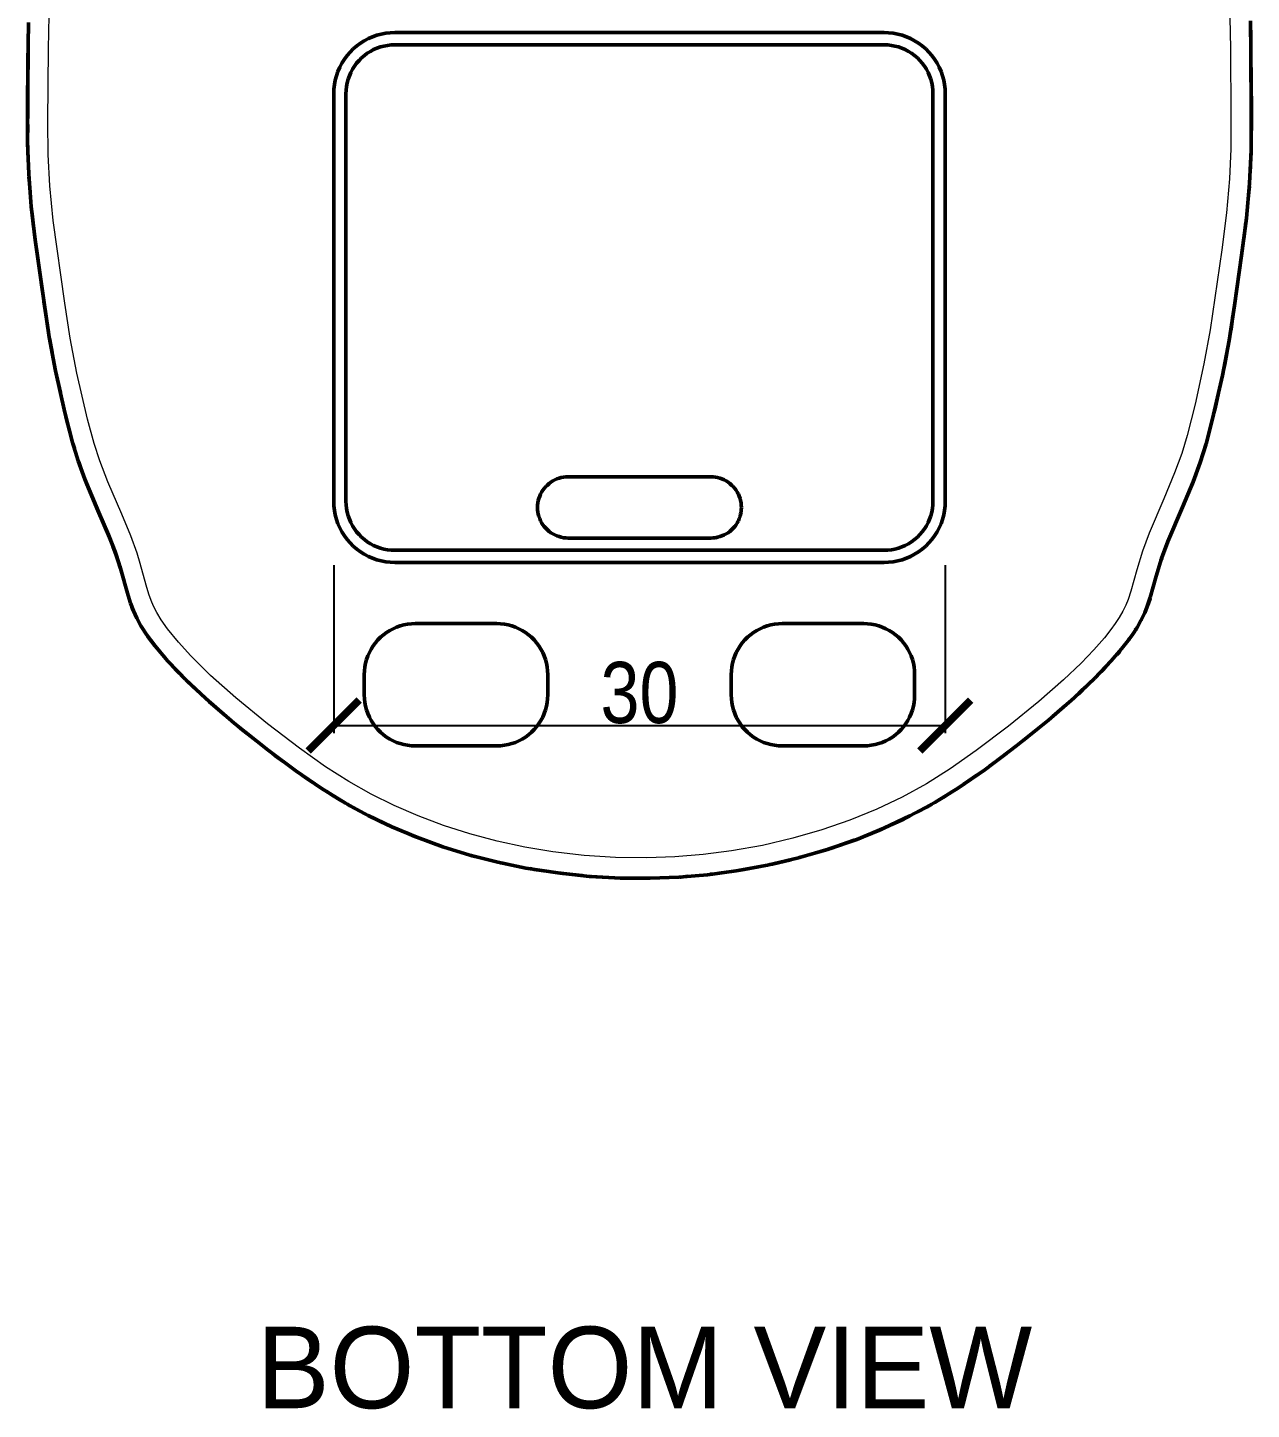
# Model space of a CAD drawing. Header units: millimetres. Extents: x -83 to 206, y -38 to 180.
# Drawn here: x -70 to -10, y -18.6 to 49.2 of the extents above; entities that cross this region are included whole.
import ezdxf
from ezdxf.enums import TextEntityAlignment as Align

# ---------------------------------------------------------------- set-up
doc = ezdxf.new("R2010")
doc.units = ezdxf.units.MM
for name, color, linetype, lineweight in [('DIMENSIONS', 1, 'Continuous', 18), ('TANGENT', 8, 'Continuous', 18), ('VISIBLE', 7, 'Continuous', 50)]:
    doc.layers.add(name, color=color, linetype=linetype, lineweight=lineweight)
doc.layers.add('TEXT', color=5, linetype='Continuous')
doc.styles.add('OpenSansCondensed-Light', font='OpenSansCondensed-Light.ttf')
doc.dimstyles.new('EZDXF', dxfattribs={"dimtxt": 3, "dimasz": 2.5, "dimexe": 0.375, "dimexo": 0.125, "dimgap": 0.1, "dimtad": 1, "dimdec": 1, "dimzin": 12, "dimdsep": 46, "dimtxsty": 'OpenSansCondensed-Light', "dimblk": 'ARCHTICK', "dimcen": 2.5, "dimazin": 3, "dimtfac": 0.5, "dimtmove": 2, "dimatfit": 3})

# ---------------------------------------------------------------- blocks, each defined once
blk = doc.blocks.new('_ARCHTICK')
at = {"color": 0, "linetype": 'BYBLOCK', "const_width": 0.15}
blk.add_lwpolyline([(-0.5, -0.5), (0.5, 0.5)], dxfattribs=at)

msp = doc.modelspace()

# ---------------------------------------------------------------- linework, layer by layer
at = {"layer": 'TANGENT'}
for points in [[(-68.999, 48.201), (-68.962, 49.832)], [(-11.034, 49.732), (-11.001, 48.223)], [(-69.019, 44.619), (-68.999, 48.201)], [(-11.001, 48.223), (-10.983, 44.884)], [(-10.983, 44.884), (-10.989, 43.291)], [(-69.004, 43.016), (-69.019, 44.619)], [(-68.924, 41.488), (-69.004, 43.016)], [(-10.989, 43.291), (-11.053, 41.825)], [(-68.756, 39.777), (-68.924, 41.488)], [(-11.053, 41.825), (-11.201, 40.153)], [(-11.201, 40.153), (-11.432, 38.346)], [(-68.197, 35.726), (-68.756, 39.777)], [(-11.432, 38.346), (-12, 34.407)], [(-67.934, 34.009), (-68.197, 35.726)], [(-67.601, 32.29), (-67.934, 34.009)], [(-12, 34.407), (-12.305, 32.743)], [(-12.305, 32.743), (-12.739, 30.771)], [(-67.084, 30.035), (-67.601, 32.29)], [(-12.739, 30.771), (-13.13, 29.225)], [(-66.758, 28.841), (-67.084, 30.035)], [(-13.13, 29.225), (-13.398, 28.348)], [(-66.474, 27.98), (-66.758, 28.841)], [(-66.081, 26.964), (-66.474, 27.98)], [(-13.398, 28.348), (-13.744, 27.4)], [(-13.744, 27.4), (-14.272, 26.13)], [(-65.399, 25.374), (-66.081, 26.964)], [(-14.272, 26.13), (-14.991, 24.445)], [(-64.953, 24.304), (-65.399, 25.374)], [(-14.991, 24.445), (-15.323, 23.553)], [(-64.646, 23.461), (-64.953, 24.304)], [(-64.489, 22.952), (-64.646, 23.461)], [(-15.323, 23.553), (-15.601, 22.631)], [(-64.196, 21.881), (-64.489, 22.952)], [(-15.601, 22.631), (-15.887, 21.598)], [(-64.064, 21.444), (-64.196, 21.881)], [(-63.957, 21.14), (-64.064, 21.444)], [(-63.838, 20.858), (-63.957, 21.14)], [(-16.025, 21.19), (-16.139, 20.909)], [(-15.887, 21.598), (-16.025, 21.19)], [(-63.682, 20.55), (-63.838, 20.858)], [(-63.461, 20.182), (-63.682, 20.55)], [(-16.284, 20.612), (-16.459, 20.308)], [(-16.139, 20.909), (-16.284, 20.612)], [(-63.154, 19.742), (-63.461, 20.182)], [(-62.618, 19.085), (-63.154, 19.742)], [(-16.875, 19.704), (-17.194, 19.305)], [(-16.657, 20.005), (-16.875, 19.704)], [(-16.459, 20.308), (-16.657, 20.005)], [(-62.015, 18.422), (-62.618, 19.085)], [(-17.194, 19.305), (-17.712, 18.715)], [(-61.044, 17.462), (-62.015, 18.422)], [(-17.712, 18.715), (-18.331, 18.067)], [(-18.331, 18.067), (-19.197, 17.239)], [(-59.807, 16.359), (-61.044, 17.462)], [(-19.197, 17.239), (-20.403, 16.18)], [(-58.251, 15.083), (-59.807, 16.359)], [(-20.403, 16.18), (-21.896, 14.967)], [(-56.68, 13.883), (-58.251, 15.083)], [(-21.896, 14.967), (-23.478, 13.768)], [(-55.399, 12.978), (-56.68, 13.883)], [(-23.478, 13.768), (-24.763, 12.87)], [(-54.251, 12.247), (-55.399, 12.978)], [(-53.17, 11.638), (-54.251, 12.247)], [(-24.763, 12.87), (-25.919, 12.146)], [(-52.041, 11.078), (-53.17, 11.638)], [(-25.919, 12.146), (-27.109, 11.492)], [(-50.854, 10.564), (-52.041, 11.078)], [(-28.362, 10.895), (-29.672, 10.358)], [(-27.109, 11.492), (-28.362, 10.895)], [(-49.613, 10.099), (-50.854, 10.564)], [(-29.672, 10.358), (-31.046, 9.881)], [(-48.32, 9.687), (-49.613, 10.099)], [(-46.987, 9.332), (-48.32, 9.687)], [(-31.046, 9.881), (-32.48, 9.466)], [(-45.628, 9.037), (-46.987, 9.332)], [(-44.254, 8.806), (-45.628, 9.037)], [(-35.49, 8.844), (-36.872, 8.665)], [(-33.972, 9.117), (-35.49, 8.844)], [(-32.48, 9.466), (-33.972, 9.117)], [(-42.72, 8.625), (-44.254, 8.806)], [(-41.183, 8.524), (-42.72, 8.625)], [(-39.645, 8.502), (-41.183, 8.524)], [(-38.258, 8.551), (-39.645, 8.502)], [(-36.872, 8.665), (-38.258, 8.551)]]:
    msp.add_lwpolyline(points, dxfattribs=at)
at = {"layer": 'VISIBLE'}
for points in [[(-10.027, 49.572), (-10, 47.991)], [(-69.998, 48.401), (-69.976, 49.49)], [(-53.096, 48.793), (-52.884, 48.867)], [(-52.884, 48.867), (-52.668, 48.925)], [(-52.668, 48.925), (-52.447, 48.966)], [(-52.447, 48.966), (-52.224, 48.992)], [(-52.224, 48.992), (-52, 49)], [(-28, 49), (-52, 49)], [(-28, 49), (-27.776, 48.992)], [(-27.776, 48.992), (-27.553, 48.966)], [(-27.553, 48.966), (-27.332, 48.925)], [(-27.332, 48.925), (-27.116, 48.867)], [(-27.116, 48.867), (-26.904, 48.793)], [(-10.013, 48.782), (-10.023, 49.485)], [(-70.005, 45.963), (-69.998, 48.401)], [(-54.199, 48.041), (-54.041, 48.199)], [(-54.041, 48.199), (-53.87, 48.345)], [(-53.87, 48.345), (-53.69, 48.479)], [(-53.69, 48.479), (-53.5, 48.598)], [(-53.5, 48.598), (-53.302, 48.703)], [(-53.302, 48.703), (-53.096, 48.793)], [(-53.2, 48.078), (-53.041, 48.162)], [(-53.041, 48.162), (-52.877, 48.234)], [(-52.877, 48.234), (-52.707, 48.293)], [(-52.707, 48.293), (-52.534, 48.34)], [(-52.534, 48.34), (-52.358, 48.373)], [(-52.358, 48.373), (-52.179, 48.393)], [(-52.179, 48.393), (-52, 48.4)], [(-28, 48.4), (-52, 48.4)], [(-28, 48.4), (-27.821, 48.393)], [(-27.821, 48.393), (-27.642, 48.373)], [(-27.642, 48.373), (-27.466, 48.34)], [(-27.466, 48.34), (-27.293, 48.293)], [(-27.293, 48.293), (-27.123, 48.234)], [(-27.123, 48.234), (-26.959, 48.162)], [(-26.959, 48.162), (-26.8, 48.078)], [(-26.904, 48.793), (-26.698, 48.703)], [(-26.698, 48.703), (-26.5, 48.598)], [(-26.5, 48.598), (-26.31, 48.479)], [(-26.31, 48.479), (-26.13, 48.345)], [(-26.13, 48.345), (-25.959, 48.199)], [(-25.959, 48.199), (-25.801, 48.041)], [(-70, 47.918), (-70.016, 44.895)], [(-69.999, 47.996), (-70, 47.918)], [(-54.703, 47.302), (-54.598, 47.5)], [(-54.598, 47.5), (-54.479, 47.69)], [(-54.479, 47.69), (-54.345, 47.87)], [(-54.345, 47.87), (-54.199, 48.041)], [(-53.983, 47.352), (-53.876, 47.496)], [(-53.876, 47.496), (-53.759, 47.632)], [(-53.759, 47.632), (-53.632, 47.759)], [(-53.632, 47.759), (-53.496, 47.876)], [(-53.496, 47.876), (-53.352, 47.983)], [(-53.352, 47.983), (-53.2, 48.078)], [(-26.8, 48.078), (-26.648, 47.983)], [(-26.648, 47.983), (-26.504, 47.876)], [(-26.504, 47.876), (-26.368, 47.759)], [(-26.368, 47.759), (-26.241, 47.632)], [(-26.241, 47.632), (-26.124, 47.496)], [(-26.124, 47.496), (-26.017, 47.352)], [(-25.801, 48.041), (-25.655, 47.87)], [(-25.655, 47.87), (-25.521, 47.69)], [(-25.521, 47.69), (-25.402, 47.5)], [(-25.402, 47.5), (-25.297, 47.302)], [(-10, 47.991), (-9.986, 45.129)], [(-54.925, 46.668), (-54.867, 46.884)], [(-54.867, 46.884), (-54.793, 47.096)], [(-54.793, 47.096), (-54.703, 47.302)], [(-54.293, 46.707), (-54.234, 46.877)], [(-54.234, 46.877), (-54.162, 47.041)], [(-54.162, 47.041), (-54.078, 47.2)], [(-54.078, 47.2), (-53.983, 47.352)], [(-26.017, 47.352), (-25.922, 47.2)], [(-25.922, 47.2), (-25.838, 47.041)], [(-25.838, 47.041), (-25.766, 46.877)], [(-25.766, 46.877), (-25.707, 46.707)], [(-25.297, 47.302), (-25.207, 47.096)], [(-25.207, 47.096), (-25.133, 46.884)], [(-25.133, 46.884), (-25.075, 46.668)], [(-9.981, 44.503), (-9.997, 47.291)], [(-55, 46), (-54.992, 46.224)], [(-54.992, 46.224), (-54.966, 46.447)], [(-54.966, 46.447), (-54.925, 46.668)], [(-54.4, 46), (-54.393, 46.179)], [(-54.393, 46.179), (-54.373, 46.358)], [(-54.373, 46.358), (-54.34, 46.534)], [(-54.34, 46.534), (-54.293, 46.707)], [(-25.707, 46.707), (-25.66, 46.534)], [(-25.66, 46.534), (-25.627, 46.358)], [(-25.627, 46.358), (-25.607, 46.179)], [(-25.607, 46.179), (-25.6, 46)], [(-25.075, 46.668), (-25.034, 46.447)], [(-25.034, 46.447), (-25.008, 46.224)], [(-25.008, 46.224), (-25, 46)], [(-70.016, 43.578), (-70.005, 45.963)], [(-55, 46), (-55, 26)], [(-54.4, 46), (-54.4, 26)], [(-25.6, 26), (-25.6, 46)], [(-25, 26), (-25, 46)], [(-70.016, 44.895), (-70.014, 44.094)], [(-9.986, 45.129), (-9.989, 43.242)], [(-9.988, 43.857), (-9.981, 44.503)], [(-69.964, 42.07), (-70.016, 43.578)], [(-70.012, 43.452), (-70.012, 43.285)], [(-70.012, 43.285), (-69.985, 42.675)], [(-9.989, 43.242), (-10.066, 41.595)], [(-10.041, 42.125), (-9.999, 42.876)], [(-9.999, 42.876), (-9.997, 43.075)], [(-69.837, 40.459), (-69.964, 42.07)], [(-69.953, 41.924), (-69.946, 41.777)], [(-69.946, 41.777), (-69.894, 41.178)], [(-10.066, 41.595), (-10.224, 39.893)], [(-10.086, 41.324), (-10.078, 41.462)], [(-10.152, 40.67), (-10.086, 41.324)], [(-69.644, 38.832), (-69.837, 40.459)], [(-69.813, 40.254), (-69.798, 40.087)], [(-69.798, 40.087), (-69.721, 39.48)], [(-10.224, 39.893), (-10.463, 38.061)], [(-10.355, 38.888), (-10.264, 39.55)], [(-10.264, 39.55), (-10.25, 39.693)], [(-69.225, 35.849), (-69.644, 38.832)], [(-69.585, 38.413), (-69.567, 38.274)], [(-69.567, 38.274), (-69.287, 36.292)], [(-10.463, 38.061), (-10.809, 35.613)], [(-68.955, 34.049), (-69.225, 35.849)], [(-69.217, 35.799), (-69.128, 35.172)], [(-10.809, 35.613), (-11.072, 33.888)], [(-69.128, 35.172), (-68.993, 34.303)], [(-10.978, 34.463), (-10.887, 35.102)], [(-68.646, 32.402), (-68.955, 34.049)], [(-68.946, 34.002), (-68.934, 33.923)], [(-68.934, 33.923), (-68.816, 33.308)], [(-11.02, 34.231), (-10.978, 34.463)], [(-11.072, 33.888), (-11.403, 32.166)], [(-11.288, 32.726), (-11.192, 33.267)], [(-11.351, 32.437), (-11.288, 32.726)], [(-68.19, 30.355), (-68.646, 32.402)], [(-68.619, 32.282), (-68.601, 32.187)], [(-68.601, 32.187), (-68.409, 31.339)], [(-11.403, 32.166), (-11.882, 30.054)], [(-11.762, 30.557), (-11.612, 31.245)], [(-11.821, 30.321), (-11.762, 30.557)], [(-67.816, 28.894), (-68.19, 30.355)], [(-68.161, 30.242), (-68.126, 30.084)], [(-68.126, 30.084), (-67.882, 29.151)], [(-11.882, 30.054), (-12.204, 28.825)], [(-12.113, 29.152), (-12.004, 29.588)], [(-67.535, 27.985), (-67.816, 28.894)], [(-67.807, 28.867), (-67.8, 28.839)], [(-67.8, 28.839), (-67.721, 28.587)], [(-12.204, 28.825), (-12.492, 27.906)], [(-12.157, 29.005), (-12.113, 29.152)], [(-67.208, 27.09), (-67.535, 27.985)], [(-67.512, 27.923), (-67.495, 27.869)], [(-67.495, 27.869), (-67.368, 27.528)], [(-12.492, 27.906), (-12.842, 26.96)], [(-12.471, 27.974), (-12.45, 28.029)], [(-12.45, 28.029), (-12.376, 28.274)], [(-43.942, 27.133), (-44.048, 27.096)], [(-43.834, 27.162), (-43.942, 27.133)], [(-43.724, 27.183), (-43.834, 27.162)], [(-43.612, 27.196), (-43.724, 27.183)], [(-43.5, 27.2), (-43.612, 27.196)], [(-43.5, 27.2), (-36.5, 27.2)], [(-36.388, 27.196), (-36.5, 27.2)], [(-36.276, 27.183), (-36.388, 27.196)], [(-36.166, 27.162), (-36.276, 27.183)], [(-36.058, 27.133), (-36.166, 27.162)], [(-35.952, 27.096), (-36.058, 27.133)], [(-66.522, 25.447), (-67.208, 27.09)], [(-67.176, 27.013), (-67.142, 26.92)], [(-67.142, 26.92), (-66.62, 25.672)], [(-44.799, 26.45), (-44.851, 26.351)], [(-44.739, 26.545), (-44.799, 26.45)], [(-44.673, 26.635), (-44.739, 26.545)], [(-44.6, 26.72), (-44.673, 26.635)], [(-44.52, 26.8), (-44.6, 26.72)], [(-44.435, 26.873), (-44.52, 26.8)], [(-44.345, 26.939), (-44.435, 26.873)], [(-44.25, 26.999), (-44.345, 26.939)], [(-44.151, 27.051), (-44.25, 26.999)], [(-44.048, 27.096), (-44.151, 27.051)], [(-35.849, 27.051), (-35.952, 27.096)], [(-35.75, 26.999), (-35.849, 27.051)], [(-35.655, 26.939), (-35.75, 26.999)], [(-35.565, 26.873), (-35.655, 26.939)], [(-35.48, 26.8), (-35.565, 26.873)], [(-35.4, 26.72), (-35.48, 26.8)], [(-35.327, 26.635), (-35.4, 26.72)], [(-35.261, 26.545), (-35.327, 26.635)], [(-35.201, 26.45), (-35.261, 26.545)], [(-35.149, 26.351), (-35.201, 26.45)], [(-12.842, 26.96), (-13.361, 25.716)], [(-12.973, 26.647), (-12.876, 26.876)], [(-12.876, 26.876), (-12.863, 26.911)], [(-54.992, 25.776), (-55, 26)], [(-54.966, 25.553), (-54.992, 25.776)], [(-54.393, 25.821), (-54.4, 26)], [(-54.373, 25.642), (-54.393, 25.821)], [(-44.996, 25.812), (-45, 25.7)], [(-44.983, 25.924), (-44.996, 25.812)], [(-44.962, 26.034), (-44.983, 25.924)], [(-44.933, 26.142), (-44.962, 26.034)], [(-44.896, 26.248), (-44.933, 26.142)], [(-44.851, 26.351), (-44.896, 26.248)], [(-35.104, 26.248), (-35.149, 26.351)], [(-35.067, 26.142), (-35.104, 26.248)], [(-35.038, 26.034), (-35.067, 26.142)], [(-35.017, 25.924), (-35.038, 26.034)], [(-35.004, 25.812), (-35.017, 25.924)], [(-35, 25.7), (-35.004, 25.812)], [(-25.607, 25.821), (-25.627, 25.642)], [(-25.6, 26), (-25.607, 25.821)], [(-25.008, 25.776), (-25.034, 25.553)], [(-25, 26), (-25.008, 25.776)], [(-66.62, 25.672), (-65.958, 24.115)], [(-66.05, 24.349), (-66.522, 25.447)], [(-54.925, 25.332), (-54.966, 25.553)], [(-54.867, 25.116), (-54.925, 25.332)], [(-54.793, 24.904), (-54.867, 25.116)], [(-54.34, 25.466), (-54.373, 25.642)], [(-54.293, 25.293), (-54.34, 25.466)], [(-54.234, 25.123), (-54.293, 25.293)], [(-54.162, 24.959), (-54.234, 25.123)], [(-45, 25.7), (-44.996, 25.588)], [(-44.996, 25.588), (-44.983, 25.476)], [(-44.983, 25.476), (-44.962, 25.366)], [(-44.962, 25.366), (-44.933, 25.258)], [(-44.933, 25.258), (-44.896, 25.152)], [(-44.896, 25.152), (-44.851, 25.049)], [(-35.149, 25.049), (-35.104, 25.152)], [(-35.104, 25.152), (-35.067, 25.258)], [(-35.067, 25.258), (-35.038, 25.366)], [(-35.038, 25.366), (-35.017, 25.476)], [(-35.017, 25.476), (-35.004, 25.588)], [(-35.004, 25.588), (-35, 25.7)], [(-25.766, 25.123), (-25.838, 24.959)], [(-25.707, 25.293), (-25.766, 25.123)], [(-25.66, 25.466), (-25.707, 25.293)], [(-25.627, 25.642), (-25.66, 25.466)], [(-25.133, 25.116), (-25.207, 24.904)], [(-25.075, 25.332), (-25.133, 25.116)], [(-25.034, 25.553), (-25.075, 25.332)], [(-13.361, 25.716), (-14.077, 24.037)], [(-54.703, 24.698), (-54.793, 24.904)], [(-54.598, 24.5), (-54.703, 24.698)], [(-54.479, 24.31), (-54.598, 24.5)], [(-54.078, 24.8), (-54.162, 24.959)], [(-53.983, 24.648), (-54.078, 24.8)], [(-53.876, 24.504), (-53.983, 24.648)], [(-53.759, 24.368), (-53.876, 24.504)], [(-44.851, 25.049), (-44.799, 24.95)], [(-44.799, 24.95), (-44.739, 24.855)], [(-44.739, 24.855), (-44.673, 24.765)], [(-44.673, 24.765), (-44.6, 24.68)], [(-44.6, 24.68), (-44.52, 24.6)], [(-44.52, 24.6), (-44.435, 24.527)], [(-44.435, 24.527), (-44.345, 24.461)], [(-44.345, 24.461), (-44.25, 24.401)], [(-35.75, 24.401), (-35.655, 24.461)], [(-35.655, 24.461), (-35.565, 24.527)], [(-35.565, 24.527), (-35.48, 24.6)], [(-35.48, 24.6), (-35.4, 24.68)], [(-35.4, 24.68), (-35.327, 24.765)], [(-35.327, 24.765), (-35.261, 24.855)], [(-35.261, 24.855), (-35.201, 24.95)], [(-35.201, 24.95), (-35.149, 25.049)], [(-26.124, 24.504), (-26.241, 24.368)], [(-26.017, 24.648), (-26.124, 24.504)], [(-25.922, 24.8), (-26.017, 24.648)], [(-25.838, 24.959), (-25.922, 24.8)], [(-25.402, 24.5), (-25.521, 24.31)], [(-25.297, 24.698), (-25.402, 24.5)], [(-25.207, 24.904), (-25.297, 24.698)], [(-65.724, 23.516), (-66.05, 24.349)], [(-65.834, 23.797), (-65.628, 23.224)], [(-54.345, 24.13), (-54.479, 24.31)], [(-54.199, 23.959), (-54.345, 24.13)], [(-54.041, 23.801), (-54.199, 23.959)], [(-53.87, 23.655), (-54.041, 23.801)], [(-53.632, 24.241), (-53.759, 24.368)], [(-53.496, 24.124), (-53.632, 24.241)], [(-53.352, 24.017), (-53.496, 24.124)], [(-53.2, 23.922), (-53.352, 24.017)], [(-53.041, 23.838), (-53.2, 23.922)], [(-52.877, 23.766), (-53.041, 23.838)], [(-52.707, 23.707), (-52.877, 23.766)], [(-44.25, 24.401), (-44.151, 24.349)], [(-44.151, 24.349), (-44.048, 24.304)], [(-44.048, 24.304), (-43.942, 24.267)], [(-43.942, 24.267), (-43.834, 24.238)], [(-43.834, 24.238), (-43.724, 24.217)], [(-43.724, 24.217), (-43.612, 24.204)], [(-43.612, 24.204), (-43.5, 24.2)], [(-36.5, 24.2), (-43.5, 24.2)], [(-36.5, 24.2), (-36.388, 24.204)], [(-36.388, 24.204), (-36.276, 24.217)], [(-36.276, 24.217), (-36.166, 24.238)], [(-36.166, 24.238), (-36.058, 24.267)], [(-36.058, 24.267), (-35.952, 24.304)], [(-35.952, 24.304), (-35.849, 24.349)], [(-35.849, 24.349), (-35.75, 24.401)], [(-27.123, 23.766), (-27.293, 23.707)], [(-26.959, 23.838), (-27.123, 23.766)], [(-26.8, 23.922), (-26.959, 23.838)], [(-26.648, 24.017), (-26.8, 23.922)], [(-26.504, 24.124), (-26.648, 24.017)], [(-26.368, 24.241), (-26.504, 24.124)], [(-26.241, 24.368), (-26.368, 24.241)], [(-25.959, 23.801), (-26.13, 23.655)], [(-25.801, 23.959), (-25.959, 23.801)], [(-25.655, 24.13), (-25.801, 23.959)], [(-25.521, 24.31), (-25.655, 24.13)], [(-14.077, 24.037), (-14.389, 23.195)], [(-14.078, 24.036), (-14.072, 24.049)], [(-65.457, 22.7), (-65.724, 23.516)], [(-53.69, 23.521), (-53.87, 23.655)], [(-53.5, 23.402), (-53.69, 23.521)], [(-53.302, 23.297), (-53.5, 23.402)], [(-53.096, 23.207), (-53.302, 23.297)], [(-52.884, 23.133), (-53.096, 23.207)], [(-52.668, 23.075), (-52.884, 23.133)], [(-52.534, 23.66), (-52.707, 23.707)], [(-52.447, 23.034), (-52.668, 23.075)], [(-52.358, 23.627), (-52.534, 23.66)], [(-52.179, 23.607), (-52.358, 23.627)], [(-52, 23.6), (-52.179, 23.607)], [(-52, 23.6), (-28, 23.6)], [(-27.821, 23.607), (-28, 23.6)], [(-27.642, 23.627), (-27.821, 23.607)], [(-27.466, 23.66), (-27.642, 23.627)], [(-27.332, 23.075), (-27.553, 23.034)], [(-27.293, 23.707), (-27.466, 23.66)], [(-27.116, 23.133), (-27.332, 23.075)], [(-26.904, 23.207), (-27.116, 23.133)], [(-26.698, 23.297), (-26.904, 23.207)], [(-26.5, 23.402), (-26.698, 23.297)], [(-26.31, 23.521), (-26.5, 23.402)], [(-26.13, 23.655), (-26.31, 23.521)], [(-14.389, 23.195), (-14.646, 22.332)], [(-14.419, 23.092), (-14.38, 23.219)], [(-65.501, 22.835), (-65.287, 22.082)], [(-65.092, 21.379), (-65.457, 22.7)], [(-52.224, 23.008), (-52.447, 23.034)], [(-52, 23), (-52.224, 23.008)], [(-52, 23), (-28, 23)], [(-27.776, 23.008), (-28, 23)], [(-27.553, 23.034), (-27.776, 23.008)], [(-65.287, 22.082), (-65.247, 21.942)], [(-14.646, 22.332), (-14.94, 21.275)], [(-64.97, 21.001), (-65.092, 21.379)], [(-65.043, 21.229), (-65.026, 21.168)], [(-65.026, 21.168), (-65.004, 21.107)], [(-14.94, 21.275), (-15.087, 20.842)], [(-15.073, 20.88), (-14.953, 21.233)], [(-14.953, 21.233), (-14.948, 21.251)], [(-64.83, 20.631), (-64.97, 21.001)], [(-64.906, 20.831), (-64.867, 20.723)], [(-64.867, 20.723), (-64.848, 20.678)], [(-64.665, 20.271), (-64.83, 20.631)], [(-64.785, 20.534), (-64.727, 20.399)], [(-64.727, 20.399), (-64.696, 20.338)], [(-15.215, 20.525), (-15.397, 20.151)], [(-15.087, 20.842), (-15.215, 20.525)], [(-15.213, 20.532), (-15.211, 20.535)], [(-15.211, 20.535), (-15.19, 20.587)], [(-15.081, 20.86), (-15.073, 20.88)], [(-64.459, 19.894), (-64.665, 20.271)], [(-64.593, 20.139), (-64.53, 20.017)], [(-64.53, 20.017), (-64.49, 19.95)], [(-64.181, 19.458), (-64.459, 19.894)], [(-64.407, 19.813), (-64.324, 19.674)], [(-64.324, 19.674), (-64.227, 19.531)], [(-52.408, 19.566), (-52.25, 19.665)], [(-52.25, 19.665), (-52.085, 19.752)], [(-52.085, 19.752), (-51.913, 19.827)], [(-51.913, 19.827), (-51.737, 19.889)], [(-51.737, 19.889), (-51.556, 19.937)], [(-51.556, 19.937), (-51.373, 19.972)], [(-51.373, 19.972), (-51.187, 19.993)], [(-51.187, 19.993), (-51, 20)], [(-51, 20), (-47, 20)], [(-47, 20), (-46.813, 19.993)], [(-46.813, 19.993), (-46.627, 19.972)], [(-46.627, 19.972), (-46.444, 19.937)], [(-46.444, 19.937), (-46.263, 19.889)], [(-46.263, 19.889), (-46.087, 19.827)], [(-46.087, 19.827), (-45.915, 19.752)], [(-45.915, 19.752), (-45.75, 19.665)], [(-45.75, 19.665), (-45.592, 19.566)], [(-34.408, 19.566), (-34.25, 19.665)], [(-34.25, 19.665), (-34.085, 19.752)], [(-34.085, 19.752), (-33.913, 19.827)], [(-33.913, 19.827), (-33.737, 19.889)], [(-33.737, 19.889), (-33.556, 19.937)], [(-33.556, 19.937), (-33.373, 19.972)], [(-33.373, 19.972), (-33.187, 19.993)], [(-33.187, 19.993), (-33, 20)], [(-33, 20), (-29, 20)], [(-29, 20), (-28.813, 19.993)], [(-28.813, 19.993), (-28.627, 19.972)], [(-28.627, 19.972), (-28.444, 19.937)], [(-28.444, 19.937), (-28.263, 19.889)], [(-28.263, 19.889), (-28.087, 19.827)], [(-28.087, 19.827), (-27.915, 19.752)], [(-27.915, 19.752), (-27.75, 19.665)], [(-27.75, 19.665), (-27.592, 19.566)], [(-15.588, 19.815), (-15.798, 19.489)], [(-15.678, 19.675), (-15.639, 19.732)], [(-15.639, 19.732), (-15.622, 19.763)], [(-15.397, 20.151), (-15.588, 19.815)], [(-15.394, 20.158), (-15.39, 20.163)], [(-15.39, 20.163), (-15.308, 20.335)], [(-63.768, 18.903), (-64.181, 19.458)], [(-64.151, 19.418), (-64.099, 19.341)], [(-64.099, 19.341), (-63.775, 18.911)], [(-53.066, 18.908), (-52.955, 19.059)], [(-52.955, 19.059), (-52.833, 19.2)], [(-52.833, 19.2), (-52.7, 19.333)], [(-52.7, 19.333), (-52.559, 19.455)], [(-52.559, 19.455), (-52.408, 19.566)], [(-45.592, 19.566), (-45.441, 19.455)], [(-45.441, 19.455), (-45.3, 19.333)], [(-45.3, 19.333), (-45.167, 19.2)], [(-45.167, 19.2), (-45.045, 19.059)], [(-45.045, 19.059), (-44.934, 18.908)], [(-35.066, 18.908), (-34.955, 19.059)], [(-34.955, 19.059), (-34.833, 19.2)], [(-34.833, 19.2), (-34.7, 19.333)], [(-34.7, 19.333), (-34.559, 19.455)], [(-34.559, 19.455), (-34.408, 19.566)], [(-27.592, 19.566), (-27.441, 19.455)], [(-27.441, 19.455), (-27.3, 19.333)], [(-27.3, 19.333), (-27.167, 19.2)], [(-27.167, 19.2), (-27.045, 19.059)], [(-27.045, 19.059), (-26.934, 18.908)], [(-16.025, 19.172), (-16.346, 18.761)], [(-15.798, 19.489), (-16.025, 19.172)], [(-15.993, 19.215), (-15.977, 19.236)], [(-15.977, 19.236), (-15.943, 19.286)], [(-63.775, 18.911), (-63.77, 18.905)], [(-63.154, 18.181), (-63.768, 18.903)], [(-63.76, 18.893), (-63.387, 18.445)], [(-63.387, 18.445), (-63.261, 18.306)], [(-53.389, 18.237), (-53.327, 18.413)], [(-53.327, 18.413), (-53.252, 18.585)], [(-53.252, 18.585), (-53.165, 18.75)], [(-53.165, 18.75), (-53.066, 18.908)], [(-44.934, 18.908), (-44.835, 18.75)], [(-44.835, 18.75), (-44.748, 18.585)], [(-44.748, 18.585), (-44.673, 18.413)], [(-44.673, 18.413), (-44.611, 18.237)], [(-35.389, 18.237), (-35.327, 18.413)], [(-35.327, 18.413), (-35.252, 18.585)], [(-35.252, 18.585), (-35.165, 18.75)], [(-35.165, 18.75), (-35.066, 18.908)], [(-26.934, 18.908), (-26.835, 18.75)], [(-26.835, 18.75), (-26.748, 18.585)], [(-26.748, 18.585), (-26.673, 18.413)], [(-26.673, 18.413), (-26.611, 18.237)], [(-16.346, 18.761), (-16.857, 18.169)], [(-16.587, 18.482), (-16.474, 18.607)], [(-16.474, 18.607), (-16.422, 18.673)], [(-62.273, 17.257), (-63.154, 18.181)], [(-62.981, 18), (-62.709, 17.701)], [(-62.709, 17.701), (-62.422, 17.414)], [(-53.5, 17.5), (-53.493, 17.687)], [(-53.493, 17.687), (-53.472, 17.873)], [(-53.472, 17.873), (-53.437, 18.056)], [(-53.437, 18.056), (-53.389, 18.237)], [(-44.611, 18.237), (-44.563, 18.056)], [(-44.563, 18.056), (-44.528, 17.873)], [(-44.528, 17.873), (-44.507, 17.687)], [(-44.507, 17.687), (-44.5, 17.5)], [(-35.5, 17.5), (-35.493, 17.687)], [(-35.493, 17.687), (-35.472, 17.873)], [(-35.472, 17.873), (-35.437, 18.056)], [(-35.437, 18.056), (-35.389, 18.237)], [(-26.611, 18.237), (-26.563, 18.056)], [(-26.563, 18.056), (-26.528, 17.873)], [(-26.528, 17.873), (-26.507, 17.687)], [(-26.507, 17.687), (-26.5, 17.5)], [(-16.857, 18.169), (-17.662, 17.323)], [(-17.443, 17.553), (-17.258, 17.736)], [(-17.258, 17.736), (-17.072, 17.942)], [(-61.279, 16.319), (-62.273, 17.257)], [(-62.154, 17.145), (-61.999, 16.99)], [(-61.999, 16.99), (-61.652, 16.672)], [(-53.5, 16.5), (-53.5, 17.5)], [(-44.5, 17.5), (-44.5, 16.5)], [(-35.5, 16.5), (-35.5, 17.5)], [(-26.5, 17.5), (-26.5, 16.5)], [(-17.662, 17.323), (-18.674, 16.362)], [(-18.241, 16.761), (-17.974, 17.026)], [(-59.889, 15.121), (-61.279, 16.319)], [(-53.5, 16.5), (-53.493, 16.313)], [(-53.493, 16.313), (-53.472, 16.127)], [(-44.507, 16.313), (-44.528, 16.127)], [(-44.5, 16.5), (-44.507, 16.313)], [(-35.5, 16.5), (-35.493, 16.313)], [(-35.493, 16.313), (-35.472, 16.127)], [(-26.507, 16.313), (-26.528, 16.127)], [(-26.5, 16.5), (-26.507, 16.313)], [(-18.674, 16.362), (-19.939, 15.264)], [(-18.451, 16.573), (-18.241, 16.761)], [(-61.106, 16.17), (-60.917, 15.997)], [(-60.917, 15.997), (-60.321, 15.493)], [(-53.472, 16.127), (-53.437, 15.944)], [(-53.437, 15.944), (-53.389, 15.763)], [(-53.389, 15.763), (-53.327, 15.587)], [(-44.611, 15.763), (-44.673, 15.587)], [(-44.563, 15.944), (-44.611, 15.763)], [(-44.528, 16.127), (-44.563, 15.944)], [(-35.472, 16.127), (-35.437, 15.944)], [(-35.437, 15.944), (-35.389, 15.763)], [(-35.389, 15.763), (-35.327, 15.587)], [(-26.611, 15.763), (-26.673, 15.587)], [(-26.563, 15.944), (-26.611, 15.763)], [(-26.528, 16.127), (-26.563, 15.944)], [(-19.721, 15.454), (-19.485, 15.648)], [(-19.485, 15.648), (-19.112, 15.982)], [(-58.22, 13.79), (-59.889, 15.121)], [(-59.727, 14.992), (-59.568, 14.857)], [(-53.327, 15.587), (-53.252, 15.415)], [(-53.252, 15.415), (-53.165, 15.25)], [(-53.165, 15.25), (-53.066, 15.092)], [(-53.066, 15.092), (-52.955, 14.941)], [(-52.955, 14.941), (-52.833, 14.8)], [(-45.045, 14.941), (-45.167, 14.8)], [(-44.934, 15.092), (-45.045, 14.941)], [(-44.835, 15.25), (-44.934, 15.092)], [(-44.748, 15.415), (-44.835, 15.25)], [(-44.673, 15.587), (-44.748, 15.415)], [(-35.327, 15.587), (-35.252, 15.415)], [(-35.252, 15.415), (-35.165, 15.25)], [(-35.165, 15.25), (-35.066, 15.092)], [(-35.066, 15.092), (-34.955, 14.941)], [(-34.955, 14.941), (-34.833, 14.8)], [(-27.045, 14.941), (-27.167, 14.8)], [(-26.934, 15.092), (-27.045, 14.941)], [(-26.835, 15.25), (-26.934, 15.092)], [(-26.748, 15.415), (-26.835, 15.25)], [(-26.673, 15.587), (-26.748, 15.415)], [(-19.939, 15.264), (-21.487, 14.017)], [(-59.568, 14.857), (-58.92, 14.349)], [(-52.833, 14.8), (-52.7, 14.667)], [(-52.7, 14.667), (-52.559, 14.545)], [(-52.559, 14.545), (-52.408, 14.434)], [(-52.408, 14.434), (-52.25, 14.335)], [(-52.25, 14.335), (-52.085, 14.248)], [(-52.085, 14.248), (-51.913, 14.173)], [(-45.915, 14.248), (-46.087, 14.173)], [(-45.75, 14.335), (-45.915, 14.248)], [(-45.592, 14.434), (-45.75, 14.335)], [(-45.441, 14.545), (-45.592, 14.434)], [(-45.3, 14.667), (-45.441, 14.545)], [(-45.167, 14.8), (-45.3, 14.667)], [(-34.833, 14.8), (-34.7, 14.667)], [(-34.7, 14.667), (-34.559, 14.545)], [(-34.559, 14.545), (-34.408, 14.434)], [(-34.408, 14.434), (-34.25, 14.335)], [(-34.25, 14.335), (-34.085, 14.248)], [(-34.085, 14.248), (-33.913, 14.173)], [(-27.915, 14.248), (-28.087, 14.173)], [(-27.75, 14.335), (-27.915, 14.248)], [(-27.592, 14.434), (-27.75, 14.335)], [(-27.441, 14.545), (-27.592, 14.434)], [(-27.3, 14.667), (-27.441, 14.545)], [(-27.167, 14.8), (-27.3, 14.667)], [(-21.196, 14.252), (-20.924, 14.462)], [(-20.924, 14.462), (-20.431, 14.868)], [(-56.861, 12.778), (-58.22, 13.79)], [(-58.025, 13.645), (-57.866, 13.52)], [(-51.913, 14.173), (-51.737, 14.111)], [(-51.737, 14.111), (-51.556, 14.063)], [(-51.556, 14.063), (-51.373, 14.028)], [(-51.373, 14.028), (-51.187, 14.007)], [(-51.187, 14.007), (-51, 14)], [(-47, 14), (-51, 14)], [(-46.813, 14.007), (-47, 14)], [(-46.627, 14.028), (-46.813, 14.007)], [(-46.444, 14.063), (-46.627, 14.028)], [(-46.263, 14.111), (-46.444, 14.063)], [(-46.087, 14.173), (-46.263, 14.111)], [(-33.913, 14.173), (-33.737, 14.111)], [(-33.737, 14.111), (-33.556, 14.063)], [(-33.556, 14.063), (-33.373, 14.028)], [(-33.373, 14.028), (-33.187, 14.007)], [(-33.187, 14.007), (-33, 14)], [(-29, 14), (-33, 14)], [(-28.813, 14.007), (-29, 14)], [(-28.627, 14.028), (-28.813, 14.007)], [(-28.444, 14.063), (-28.627, 14.028)], [(-28.263, 14.111), (-28.444, 14.063)], [(-28.087, 14.173), (-28.263, 14.111)], [(-21.487, 14.017), (-23.061, 12.834)], [(-22.522, 13.229), (-21.997, 13.634)], [(-57.866, 13.52), (-57.478, 13.238)], [(-22.809, 13.024), (-22.522, 13.229)], [(-55.617, 11.923), (-56.861, 12.778)], [(-56.594, 12.595), (-56.351, 12.418)], [(-56.351, 12.418), (-56.02, 12.2)], [(-23.061, 12.834), (-24.343, 11.949)], [(-24.097, 12.119), (-23.853, 12.278)], [(-23.853, 12.278), (-23.439, 12.573)], [(-54.43, 11.192), (-55.617, 11.923)], [(-55.344, 11.755), (-55.078, 11.579)], [(-55.078, 11.579), (-54.622, 11.31)], [(-24.343, 11.949), (-25.505, 11.229)], [(-25.026, 11.515), (-24.674, 11.744)], [(-53.312, 10.584), (-54.43, 11.192)], [(-54.331, 11.138), (-54.202, 11.062)], [(-54.202, 11.062), (-53.44, 10.654)], [(-25.505, 11.229), (-26.728, 10.564)], [(-26.379, 10.754), (-25.905, 11.002)], [(-25.905, 11.002), (-25.658, 11.146)], [(-25.331, 11.337), (-25.026, 11.515)], [(-52.143, 10.025), (-53.312, 10.584)], [(-53.293, 10.576), (-53.272, 10.564)], [(-53.272, 10.564), (-52.321, 10.106)], [(-26.728, 10.564), (-28.006, 9.959)], [(-27.618, 10.143), (-27.037, 10.41)], [(-27.037, 10.41), (-26.875, 10.495)], [(-52.321, 10.106), (-52.234, 10.069)], [(-50.919, 9.514), (-52.143, 10.025)], [(-51.437, 9.73), (-51.027, 9.556)], [(-51.027, 9.556), (-50.974, 9.537)], [(-49.641, 9.053), (-50.919, 9.514)], [(-28.006, 9.959), (-29.343, 9.414)], [(-28.952, 9.573), (-28.223, 9.865)], [(-28.223, 9.865), (-28.11, 9.916)], [(-49.674, 9.065), (-49.644, 9.054)], [(-49.644, 9.054), (-49.643, 9.053)], [(-48.315, 8.645), (-49.641, 9.053)], [(-30.742, 8.928), (-32.201, 8.505)], [(-32.096, 8.533), (-30.755, 8.924)], [(-30.755, 8.924), (-30.749, 8.926)], [(-29.343, 9.414), (-30.742, 8.928)], [(-30.621, 8.97), (-29.464, 9.368)], [(-29.464, 9.368), (-29.401, 9.393)], [(-46.953, 8.296), (-48.315, 8.645)], [(-48.255, 8.63), (-48.201, 8.614)], [(-48.201, 8.614), (-47.807, 8.515)], [(-45.567, 8.009), (-46.953, 8.296)], [(-46.82, 8.269), (-46.702, 8.239)], [(-46.702, 8.239), (-46.26, 8.152)], [(-33.716, 8.149), (-35.259, 7.868)], [(-32.201, 8.505), (-33.716, 8.149)], [(-33.599, 8.177), (-33.466, 8.202)], [(-33.466, 8.202), (-32.578, 8.417)], [(-32.152, 8.52), (-32.096, 8.533)], [(-44.013, 7.764), (-45.567, 8.009)], [(-45.367, 7.977), (-45.167, 7.938)], [(-45.167, 7.938), (-44.453, 7.833)], [(-42.453, 7.598), (-44.013, 7.764)], [(-43.897, 7.751), (-43.765, 7.732)], [(-43.765, 7.732), (-42.819, 7.637)], [(-40.89, 7.513), (-42.453, 7.598)], [(-42.408, 7.596), (-42.357, 7.591)], [(-42.357, 7.591), (-40.947, 7.515)], [(-40.947, 7.515), (-40.917, 7.514)], [(-39.482, 7.504), (-40.89, 7.513)], [(-40.209, 7.509), (-39.538, 7.503)], [(-39.538, 7.503), (-39.512, 7.505)], [(-38.072, 7.561), (-39.482, 7.504)], [(-36.663, 7.682), (-38.072, 7.561)], [(-38.021, 7.565), (-37.975, 7.567)], [(-37.975, 7.567), (-37.609, 7.601)], [(-35.259, 7.868), (-36.663, 7.682)], [(-36.531, 7.7), (-36.414, 7.71)], [(-36.414, 7.71), (-35.972, 7.774)], [(-35.059, 7.905), (-34.858, 7.934)], [(-34.858, 7.934), (-34.159, 8.068)]]:
    msp.add_lwpolyline(points, dxfattribs=at)

# ---------------------------------------------------------------- texts
at = {"layer": 'TEXT'}
msp.add_text('BOTTOM VIEW', height=4, dxfattribs=at).set_placement((-39.752, -14.497), align=Align.TOP_CENTER)

# ---------------------------------------------------------------- dimensions: what is measured, and where the dimension line sits
at = {"layer": 'DIMENSIONS'}
msp.add_linear_dim(base=(-55, 15), p1=(-55, 23), p2=(-25, 23), dimstyle='EZDXF', override={"dimdec": 1, "dimlfac": 1}, dxfattribs=at).render()

doc.saveas('drawing.dxf')
